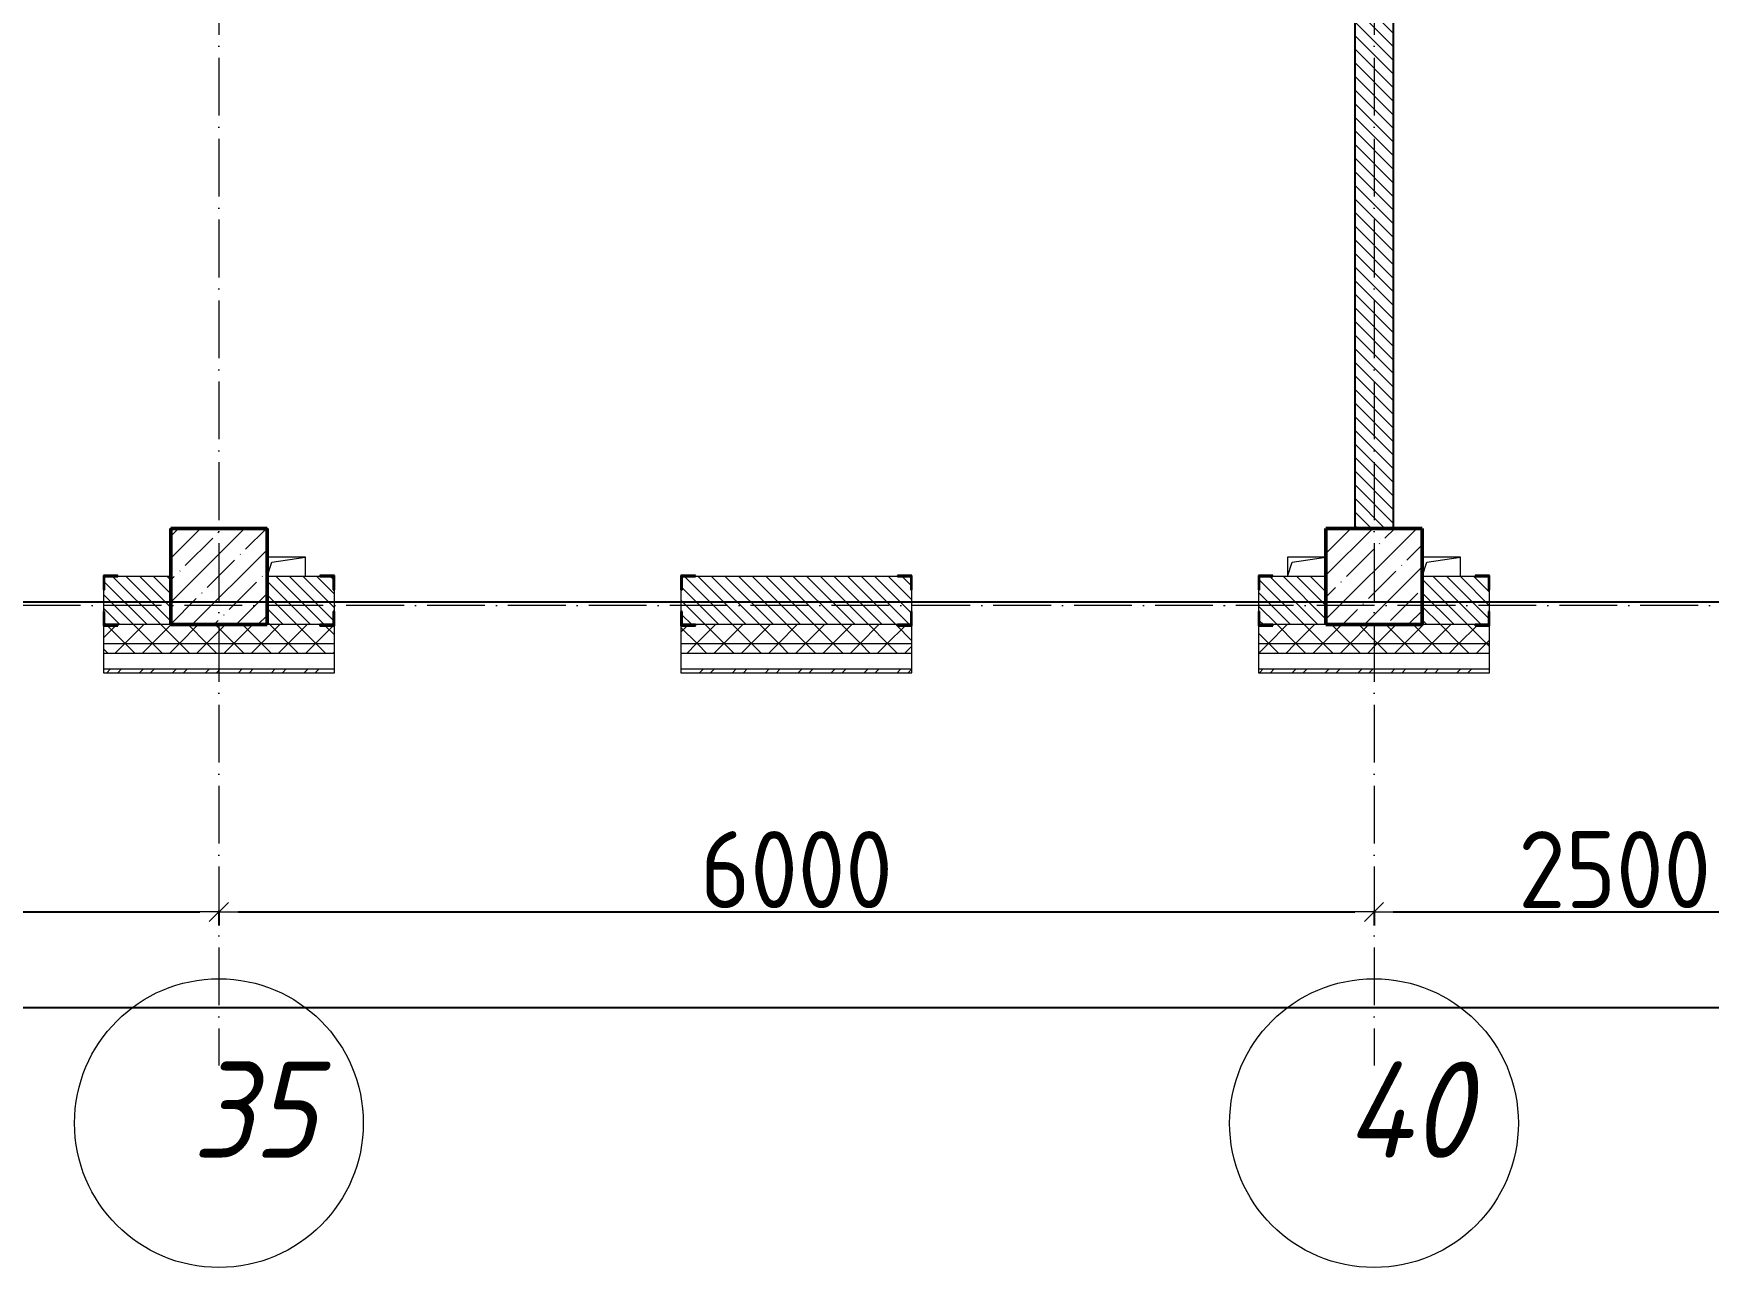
# Model space of a CAD drawing. Header units: millimetres. Extents: x -356862 to 418287, y 0 to 839748.
# Drawn here: x 31945 to 40646, y 510858 to 517268 of the extents above; entities that cross this region are included whole.
import ezdxf

# ---------------------------------------------------------------- set-up
doc = ezdxf.new("R2010")
doc.units = ezdxf.units.MM
doc.linetypes.add('50_200_ШТРИХ_1Т_ш5_п1_п1_', pattern=[700, 500, -100, 0, -100])
for name, color, linetype, lineweight in [('A-____-____-DIMS', 7, 'Continuous', 9), ('A-GENM-____-MCUT', 7, 'Continuous', 25), ('A-GENM-____-OTLN', 7, 'Continuous', 9), ('A-GENM-____-OTLN-1', 7, 'Continuous', 25), ('A-WALL-____-MCUT', 7, 'Continuous', 13), ('A-WALL-____-MCUT-1', 7, 'Continuous', 9), ('A-WALL-____-PATT-1', 7, 'Continuous', 9), ('A-WALL-FNSH-MCUT-1', 7, 'Continuous', 9), ('S-COLS-____-MCUT', 7, 'Continuous', 50), ('S-COLS-____-OTLN', 7, 'Continuous', 9), ('S-GRID-____-IDEN', 7, 'Continuous', 9), ('S-GRID-____-OTLN-1', 7, '50_200_ШТРИХ_1Т_ш5_п1_п1_', 9)]:
    doc.layers.add(name, color=color, linetype=linetype, lineweight=lineweight)
doc.styles.add('ISOCPEUR_I_9', font='isocpeui.ttf', dxfattribs={"width": 0.9, "height": 250})
doc.styles.add('СПДС', font='isocpeur.ttf', dxfattribs={"width": 0.9})
doc.dimstyles.new('Размера А3', dxfattribs={"dimtxt": 200, "dimasz": 100, "dimexe": 70, "dimexo": 100, "dimgap": 20, "dimtad": 1, "dimdec": 0, "dimrnd": 10, "dimzin": 0, "dimdsep": 46, "dimtxsty": 'СПДС', "dimblk": 'ARROWHEAD_6', "dimcen": 1, "dimclrd": 256, "dimclre": 256, "dimclrt": 256, "dimazin": 0, "dimtfac": 1, "dimtdec": 0, "dimtmove": 2, "dimatfit": 3, "dimfxl": 1, "dimtolj": 1, "dimtzin": 0, "dimarcsym": 0})
pattern_1 = [(45, (-15591.66, 459015.94), (-70.71068, 70.71068), []), (135, (-15591.66, 459015.94), (-70.71068, -70.71068), [])]
pattern_2 = [(135, (-15591.663, 459015.94), (-35.35534, -35.35534), [])]

# ---------------------------------------------------------------- blocks, each defined once
blk = doc.blocks.new('BSC_Колонна _Прямоугольная - 500х500-V17-АР1_План отверстий 2 этажа в осях 1-64_Ю-ЯЯ')
at = {"layer": 'S-COLS-____-OTLN'}
h = blk.add_hatch(dxfattribs=at)
h.set_pattern_fill('FP_26', color=256, style=0, pattern_type=2)
h.set_pattern_definition([(45, (-54500, -55431.04), (-114.04925, 114.04925), []), (45, (-54385.95, -55431.04), (-114.04925, 114.04925), [201.613, -40.323, 3.353, -36.97])])
h.paths.add_polyline_path([(-250, -250), (250, -250), (250, 250), (-250, 250), (-250, 179.1)], flags=0)
at = {"layer": 'S-COLS-____-MCUT'}
for p, q in [((250, 250), (-250, 250)), ((-250, 250), (-250, -250)), ((250, -250), (250, 250)), ((-250, -250), (250, -250))]:
    blk.add_line(p, q, dxfattribs=at)
blk = doc.blocks.new('BSC_Колонна _Прямоугольная - 500х500-V45-АР1_План отверстий 2 этажа в осях 1-64_Ю-ЯЯ')
at = {"layer": 'S-COLS-____-OTLN'}
h = blk.add_hatch(dxfattribs=at)
h.set_pattern_fill('FP_55', color=256, style=0, pattern_type=2)
h.set_pattern_definition([(45, (-48500, -55431.04), (-114.04925, 114.04925), []), (45, (-48385.95, -55431.04), (-114.04925, 114.04925), [201.613, -40.323, 3.353, -36.97])])
h.paths.add_polyline_path([(-250, -250), (250, -250), (250, 250), (-250, 250), (-250, 179.1)], flags=0)
at = {"layer": 'S-COLS-____-MCUT'}
for p, q in [((250, 250), (-250, 250)), ((-250, 250), (-250, -250)), ((250, -250), (250, 250)), ((-250, -250), (250, -250))]:
    blk.add_line(p, q, dxfattribs=at)
blk = doc.blocks.new('Фахверк_СКБ_Уголок - 250_2700-27497298-АР1_План отверстий 2 этажа в осях 1-64_Ю-ЯЯ')
at = {"layer": 'A-GENM-____-MCUT'}
for p, q in [((200, 181), (125, 181)), ((125, 181), (125, 106)), ((131, 106), (131, 175)), ((131, 175), (200, 175)), ((200, 175), (200, 181)), ((125, 106), (131, 106)), ((131, -6), (125, -6)), ((125, -6), (125, -81)), ((125, -81), (200, -81)), ((131, -75), (131, -6)), ((200, -75), (131, -75)), ((200, -81), (200, -75))]:
    blk.add_line(p, q, dxfattribs=at)
blk = doc.blocks.new('AR_Отверстие прямоугольное _в плите_ - AR_Отверстие прямоугольное _в плите_-V167-АР1_План отверстий 2 этажа в осях 1-64_Ю-ЯЯ')
at = {"layer": 'A-GENM-____-OTLN'}
for p, q in [((100, 50), (-100, 50)), ((-100, -50), (-75, 25)), ((-75, 25), (100, 50)), ((100, -50), (100, 50))]:
    blk.add_line(p, q, dxfattribs=at)
blk = doc.blocks.new('AR_Отверстие прямоугольное _в плите_ - AR_Отверстие прямоугольное _в плите_-V175-АР1_План отверстий 2 этажа в осях 1-64_Ю-ЯЯ')
at = {"layer": 'A-GENM-____-OTLN'}
for p, q in [((100, 50), (-100, 50)), ((-100, 50), (-100, -50)), ((-100, -50), (-75, 25)), ((-75, 25), (100, 50))]:
    blk.add_line(p, q, dxfattribs=at)
blk = doc.blocks.new('Ось сетки - Круг_Ø6_00__ISO-2_5_0_9K_-25732049-АР1_План отверстий 2 этажа в осях 1-64_Ю-ЯЯ')
at = {"layer": 'S-GRID-____-IDEN'}
blk.add_circle((0, 0), 3, dxfattribs=at)
blk = doc.blocks.new('ARROWHEAD_6')
at = {"color": 0, "linetype": 'Continuous'}
for p, q in [((0, 0), (-1, 0)), ((-0.5, -0.5), (0.5, 0.5))]:
    blk.add_line(p, q, dxfattribs=at)
blk = doc.blocks.new('*D4603')
at = {"layer": 'A-____-____-DIMS', "lineweight": -2, "transparency": 16777216}
for p, q in [((29908.3, 512710.5), (29908.3, 512634.4)), ((30008.3, 512704.4), (32808.3, 512704.4)), ((32908.3, 512710.5), (32908.3, 512634.4))]:
    blk.add_line(p, q, dxfattribs=at)
at = {"layer": 'Defpoints', "color": 0, "lineweight": 30, "transparency": 16777216}
for p in [(29908.3, 512810.5), (32908.3, 512810.5), (32908.3, 512704.4)]:
    blk.add_point(p, dxfattribs=at)
at = {"layer": 'A-____-____-DIMS', "lineweight": -2, "transparency": 16777216, "xscale": 100, "yscale": 100, "zscale": 100, "rotation": 180}
blk.add_blockref('ARROWHEAD_6', (29908.3, 512704.4), dxfattribs=at)
at = {"layer": 'A-____-____-DIMS', "lineweight": -2, "transparency": 16777216, "xscale": 100, "yscale": 100, "zscale": 100}
blk.add_blockref('ARROWHEAD_6', (32908.3, 512704.4), dxfattribs=at)
at = {"layer": 'A-____-____-DIMS', "transparency": 16777216, "insert": (31408.3, 512924.4), "char_height": 400, "width": 2.488, "attachment_point": 5, "style": 'СПДС'}
blk.add_mtext('\\A1;3000', dxfattribs=at)
blk = doc.blocks.new('*D4604')
at = {"layer": 'A-____-____-DIMS', "lineweight": -2, "transparency": 16777216}
for p, q in [((32908.3, 512710.5), (32908.3, 512634.4)), ((33008.3, 512704.4), (38808.3, 512704.4)), ((38908.3, 512710.5), (38908.3, 512634.4))]:
    blk.add_line(p, q, dxfattribs=at)
at = {"layer": 'Defpoints', "color": 0, "lineweight": 30, "transparency": 16777216}
for p in [(32908.3, 512810.5), (38908.3, 512810.5), (38908.3, 512704.4)]:
    blk.add_point(p, dxfattribs=at)
at = {"layer": 'A-____-____-DIMS', "lineweight": -2, "transparency": 16777216, "xscale": 100, "yscale": 100, "zscale": 100, "rotation": 180}
blk.add_blockref('ARROWHEAD_6', (32908.3, 512704.4), dxfattribs=at)
at = {"layer": 'A-____-____-DIMS', "lineweight": -2, "transparency": 16777216, "xscale": 100, "yscale": 100, "zscale": 100}
blk.add_blockref('ARROWHEAD_6', (38908.3, 512704.4), dxfattribs=at)
at = {"layer": 'A-____-____-DIMS', "transparency": 16777216, "insert": (35908.3, 512924.4), "char_height": 400, "width": 2.488, "attachment_point": 5, "style": 'СПДС'}
blk.add_mtext('\\A1;6000', dxfattribs=at)
blk = doc.blocks.new('*D4605')
at = {"layer": 'A-____-____-DIMS', "lineweight": -2, "transparency": 16777216}
for p, q in [((38908.3, 512710.5), (38908.3, 512634.4)), ((39008.3, 512704.4), (41308.3, 512704.4)), ((41408.3, 512710.5), (41408.3, 512634.4))]:
    blk.add_line(p, q, dxfattribs=at)
at = {"layer": 'Defpoints', "color": 0, "lineweight": 30, "transparency": 16777216}
for p in [(38908.3, 512810.5), (41408.3, 512810.5), (41408.3, 512704.4)]:
    blk.add_point(p, dxfattribs=at)
at = {"layer": 'A-____-____-DIMS', "lineweight": -2, "transparency": 16777216, "xscale": 100, "yscale": 100, "zscale": 100, "rotation": 180}
blk.add_blockref('ARROWHEAD_6', (38908.3, 512704.4), dxfattribs=at)
at = {"layer": 'A-____-____-DIMS', "lineweight": -2, "transparency": 16777216, "xscale": 100, "yscale": 100, "zscale": 100}
blk.add_blockref('ARROWHEAD_6', (41408.3, 512704.4), dxfattribs=at)
at = {"layer": 'A-____-____-DIMS', "transparency": 16777216, "insert": (40158.3, 512924.4), "char_height": 400, "width": 2.488, "attachment_point": 5, "style": 'СПДС'}
blk.add_mtext('\\A1;2500', dxfattribs=at)
blk = doc.blocks.new('*D4588')
at = {"layer": 'A-____-____-DIMS', "lineweight": -2, "transparency": 16777216}
for p, q in [((-17941.7, 512213.7), (-17941.7, 512137.6)), ((-17841.7, 512207.6), (55358.3, 512207.6)), ((55458.3, 512213.7), (55458.3, 512137.6))]:
    blk.add_line(p, q, dxfattribs=at)
at = {"layer": 'Defpoints', "color": 0, "lineweight": 30, "transparency": 16777216}
for p in [(-17941.7, 512313.7), (55458.3, 512313.7), (55458.3, 512207.6)]:
    blk.add_point(p, dxfattribs=at)
at = {"layer": 'A-____-____-DIMS', "lineweight": -2, "transparency": 16777216, "xscale": 100, "yscale": 100, "zscale": 100, "rotation": 180}
blk.add_blockref('ARROWHEAD_6', (-17941.7, 512207.6), dxfattribs=at)
at = {"layer": 'A-____-____-DIMS', "lineweight": -2, "transparency": 16777216, "xscale": 100, "yscale": 100, "zscale": 100}
blk.add_blockref('ARROWHEAD_6', (55458.3, 512207.6), dxfattribs=at)
at = {"layer": 'A-____-____-DIMS', "transparency": 16777216, "insert": (18758.3, 512427.6), "char_height": 400, "width": 3.186, "attachment_point": 5, "style": 'СПДС'}
blk.add_mtext('\\A1;73400', dxfattribs=at)
blk = doc.blocks.new('*D13681')
at = {"layer": 'A-____-____-DIMS', "lineweight": -2, "transparency": 16777216}
for p, q in [((29908.3, 512710.5), (29908.3, 512634.4)), ((30008.3, 512704.4), (32808.3, 512704.4)), ((32908.3, 512710.5), (32908.3, 512634.4))]:
    blk.add_line(p, q, dxfattribs=at)
at = {"layer": 'Defpoints', "color": 0, "transparency": 16777216}
for p in [(29908.3, 512810.5), (32908.3, 512810.5), (32908.3, 512704.4)]:
    blk.add_point(p, dxfattribs=at)
at = {"layer": 'A-____-____-DIMS', "lineweight": -2, "transparency": 16777216, "xscale": 100, "yscale": 100, "zscale": 100, "rotation": 180}
blk.add_blockref('ARROWHEAD_6', (29908.3, 512704.4), dxfattribs=at)
at = {"layer": 'A-____-____-DIMS', "lineweight": -2, "transparency": 16777216, "xscale": 100, "yscale": 100, "zscale": 100}
blk.add_blockref('ARROWHEAD_6', (32908.3, 512704.4), dxfattribs=at)
at = {"layer": 'A-____-____-DIMS', "transparency": 16777216, "insert": (31408.3, 512924.4), "char_height": 400, "width": 2.488, "attachment_point": 5, "style": 'СПДС'}
blk.add_mtext('\\A1;3000', dxfattribs=at)
blk = doc.blocks.new('*D13682')
at = {"layer": 'A-____-____-DIMS', "lineweight": -2, "transparency": 16777216}
for p, q in [((32908.3, 512710.5), (32908.3, 512634.4)), ((33008.3, 512704.4), (38808.3, 512704.4)), ((38908.3, 512710.5), (38908.3, 512634.4))]:
    blk.add_line(p, q, dxfattribs=at)
at = {"layer": 'Defpoints', "color": 0, "transparency": 16777216}
for p in [(32908.3, 512810.5), (38908.3, 512810.5), (38908.3, 512704.4)]:
    blk.add_point(p, dxfattribs=at)
at = {"layer": 'A-____-____-DIMS', "lineweight": -2, "transparency": 16777216, "xscale": 100, "yscale": 100, "zscale": 100, "rotation": 180}
blk.add_blockref('ARROWHEAD_6', (32908.3, 512704.4), dxfattribs=at)
at = {"layer": 'A-____-____-DIMS', "lineweight": -2, "transparency": 16777216, "xscale": 100, "yscale": 100, "zscale": 100}
blk.add_blockref('ARROWHEAD_6', (38908.3, 512704.4), dxfattribs=at)
at = {"layer": 'A-____-____-DIMS', "transparency": 16777216, "insert": (35908.3, 512924.4), "char_height": 400, "width": 2.488, "attachment_point": 5, "style": 'СПДС'}
blk.add_mtext('\\A1;6000', dxfattribs=at)
blk = doc.blocks.new('*D13683')
at = {"layer": 'A-____-____-DIMS', "lineweight": -2, "transparency": 16777216}
for p, q in [((38908.3, 512710.5), (38908.3, 512634.4)), ((39008.3, 512704.4), (41308.3, 512704.4)), ((41408.3, 512710.5), (41408.3, 512634.4))]:
    blk.add_line(p, q, dxfattribs=at)
at = {"layer": 'Defpoints', "color": 0, "transparency": 16777216}
for p in [(38908.3, 512810.5), (41408.3, 512810.5), (41408.3, 512704.4)]:
    blk.add_point(p, dxfattribs=at)
at = {"layer": 'A-____-____-DIMS', "lineweight": -2, "transparency": 16777216, "xscale": 100, "yscale": 100, "zscale": 100, "rotation": 180}
blk.add_blockref('ARROWHEAD_6', (38908.3, 512704.4), dxfattribs=at)
at = {"layer": 'A-____-____-DIMS', "lineweight": -2, "transparency": 16777216, "xscale": 100, "yscale": 100, "zscale": 100}
blk.add_blockref('ARROWHEAD_6', (41408.3, 512704.4), dxfattribs=at)
at = {"layer": 'A-____-____-DIMS', "transparency": 16777216, "insert": (40158.3, 512924.4), "char_height": 400, "width": 2.488, "attachment_point": 5, "style": 'СПДС'}
blk.add_mtext('\\A1;2500', dxfattribs=at)
blk = doc.blocks.new('*D13755')
at = {"layer": 'A-____-____-DIMS', "lineweight": -2, "transparency": 16777216}
for p, q in [((-17941.7, 512213.7), (-17941.7, 512137.6)), ((-17841.7, 512207.6), (55358.3, 512207.6)), ((55458.3, 512213.7), (55458.3, 512137.6))]:
    blk.add_line(p, q, dxfattribs=at)
at = {"layer": 'Defpoints', "color": 0, "transparency": 16777216}
for p in [(-17941.7, 512313.7), (55458.3, 512313.7), (55458.3, 512207.6)]:
    blk.add_point(p, dxfattribs=at)
at = {"layer": 'A-____-____-DIMS', "lineweight": -2, "transparency": 16777216, "xscale": 100, "yscale": 100, "zscale": 100, "rotation": 180}
blk.add_blockref('ARROWHEAD_6', (-17941.7, 512207.6), dxfattribs=at)
at = {"layer": 'A-____-____-DIMS', "lineweight": -2, "transparency": 16777216, "xscale": 100, "yscale": 100, "zscale": 100}
blk.add_blockref('ARROWHEAD_6', (55458.3, 512207.6), dxfattribs=at)
at = {"layer": 'A-____-____-DIMS', "transparency": 16777216, "insert": (18758.3, 512427.6), "char_height": 400, "width": 3.186, "attachment_point": 5, "style": 'СПДС'}
blk.add_mtext('\\A1;73400', dxfattribs=at)
blk = doc.blocks.new('*D13851')
at = {"layer": 'A-____-____-DIMS', "lineweight": -2, "transparency": 16777216}
for p, q in [((29908.3, 512710.5), (29908.3, 512634.4)), ((30008.3, 512704.4), (32808.3, 512704.4)), ((32908.3, 512710.5), (32908.3, 512634.4))]:
    blk.add_line(p, q, dxfattribs=at)
at = {"layer": 'Defpoints', "color": 0, "transparency": 16777216}
for p in [(29908.3, 512810.5), (32908.3, 512810.5), (32908.3, 512704.4)]:
    blk.add_point(p, dxfattribs=at)
at = {"layer": 'A-____-____-DIMS', "lineweight": -2, "transparency": 16777216, "xscale": 100, "yscale": 100, "zscale": 100, "rotation": 180}
blk.add_blockref('ARROWHEAD_6', (29908.3, 512704.4), dxfattribs=at)
at = {"layer": 'A-____-____-DIMS', "lineweight": -2, "transparency": 16777216, "xscale": 100, "yscale": 100, "zscale": 100}
blk.add_blockref('ARROWHEAD_6', (32908.3, 512704.4), dxfattribs=at)
at = {"layer": 'A-____-____-DIMS', "transparency": 16777216, "insert": (31408.3, 512924.4), "char_height": 400, "width": 2.488, "attachment_point": 5, "style": 'СПДС'}
blk.add_mtext('\\A1;3000', dxfattribs=at)
blk = doc.blocks.new('*D13852')
at = {"layer": 'A-____-____-DIMS', "lineweight": -2, "transparency": 16777216}
for p, q in [((32908.3, 512710.5), (32908.3, 512634.4)), ((33008.3, 512704.4), (38808.3, 512704.4)), ((38908.3, 512710.5), (38908.3, 512634.4))]:
    blk.add_line(p, q, dxfattribs=at)
at = {"layer": 'Defpoints', "color": 0, "transparency": 16777216}
for p in [(32908.3, 512810.5), (38908.3, 512810.5), (38908.3, 512704.4)]:
    blk.add_point(p, dxfattribs=at)
at = {"layer": 'A-____-____-DIMS', "lineweight": -2, "transparency": 16777216, "xscale": 100, "yscale": 100, "zscale": 100, "rotation": 180}
blk.add_blockref('ARROWHEAD_6', (32908.3, 512704.4), dxfattribs=at)
at = {"layer": 'A-____-____-DIMS', "lineweight": -2, "transparency": 16777216, "xscale": 100, "yscale": 100, "zscale": 100}
blk.add_blockref('ARROWHEAD_6', (38908.3, 512704.4), dxfattribs=at)
at = {"layer": 'A-____-____-DIMS', "transparency": 16777216, "insert": (35908.3, 512924.4), "char_height": 400, "width": 2.488, "attachment_point": 5, "style": 'СПДС'}
blk.add_mtext('\\A1;6000', dxfattribs=at)
blk = doc.blocks.new('*D13853')
at = {"layer": 'A-____-____-DIMS', "lineweight": -2, "transparency": 16777216}
for p, q in [((38908.3, 512710.5), (38908.3, 512634.4)), ((39008.3, 512704.4), (41308.3, 512704.4)), ((41408.3, 512710.5), (41408.3, 512634.4))]:
    blk.add_line(p, q, dxfattribs=at)
at = {"layer": 'Defpoints', "color": 0, "transparency": 16777216}
for p in [(38908.3, 512810.5), (41408.3, 512810.5), (41408.3, 512704.4)]:
    blk.add_point(p, dxfattribs=at)
at = {"layer": 'A-____-____-DIMS', "lineweight": -2, "transparency": 16777216, "xscale": 100, "yscale": 100, "zscale": 100, "rotation": 180}
blk.add_blockref('ARROWHEAD_6', (38908.3, 512704.4), dxfattribs=at)
at = {"layer": 'A-____-____-DIMS', "lineweight": -2, "transparency": 16777216, "xscale": 100, "yscale": 100, "zscale": 100}
blk.add_blockref('ARROWHEAD_6', (41408.3, 512704.4), dxfattribs=at)
at = {"layer": 'A-____-____-DIMS', "transparency": 16777216, "insert": (40158.3, 512924.4), "char_height": 400, "width": 2.488, "attachment_point": 5, "style": 'СПДС'}
blk.add_mtext('\\A1;2500', dxfattribs=at)
blk = doc.blocks.new('*D13925')
at = {"layer": 'A-____-____-DIMS', "lineweight": -2, "transparency": 16777216}
for p, q in [((-17941.7, 512213.7), (-17941.7, 512137.6)), ((-17841.7, 512207.6), (55358.3, 512207.6)), ((55458.3, 512213.7), (55458.3, 512137.6))]:
    blk.add_line(p, q, dxfattribs=at)
at = {"layer": 'Defpoints', "color": 0, "transparency": 16777216}
for p in [(-17941.7, 512313.7), (55458.3, 512313.7), (55458.3, 512207.6)]:
    blk.add_point(p, dxfattribs=at)
at = {"layer": 'A-____-____-DIMS', "lineweight": -2, "transparency": 16777216, "xscale": 100, "yscale": 100, "zscale": 100, "rotation": 180}
blk.add_blockref('ARROWHEAD_6', (-17941.7, 512207.6), dxfattribs=at)
at = {"layer": 'A-____-____-DIMS', "lineweight": -2, "transparency": 16777216, "xscale": 100, "yscale": 100, "zscale": 100}
blk.add_blockref('ARROWHEAD_6', (55458.3, 512207.6), dxfattribs=at)
at = {"layer": 'A-____-____-DIMS', "transparency": 16777216, "insert": (18758.3, 512427.6), "char_height": 400, "width": 3.186, "attachment_point": 5, "style": 'СПДС'}
blk.add_mtext('\\A1;73400', dxfattribs=at)
blk = doc.blocks.new('2этаж')
at = {"layer": 'S-GRID-____-OTLN-1', "color": 251, "ltscale": 0.6, "true_color": 0x636466}
for p, q in [((32908.3, 549908.8), (32908.3, 511907.5)), ((38908.3, 549908.8), (38908.3, 511907.5)), ((88482.7, 514297), (-20260.4, 514297))]:
    blk.add_line(p, q, dxfattribs=at)
at = {"layer": 'S-GRID-____-IDEN', "xscale": 250, "yscale": 250, "zscale": 99.99999999999993, "rotation": 180}
for p in [(32908.3, 511607.5), (38908.3, 511607.5)]:
    blk.add_blockref('Ось сетки - Круг_Ø6_00__ISO-2_5_0_9K_-25732049-АР1_План отверстий 2 этажа в осях 1-64_Ю-ЯЯ', p, dxfattribs=at)
at = {"layer": 'S-GRID-____-IDEN', "char_height": 500, "attachment_point": 1, "style": 'ISOCPEUR_I_9'}
for s, insert, width in [('35', (32769.4, 511927.3), 404.05), ('40', (38760.4, 511927.3), 425.696)]:
    blk.add_mtext(s, dxfattribs=dict(at, insert=insert, width=width))
at = {"layer": 'A-____-____-DIMS'}
for base, p1, p2, picture, middle in [((32908.3, 512704.4), (29908.3, 512810.5), (32908.3, 512810.5), '*D4603', (31408.3, 512924.4)), ((38908.3, 512704.4), (32908.3, 512810.5), (38908.3, 512810.5), '*D4604', (35908.3, 512924.4)), ((41408.3, 512704.4), (38908.3, 512810.5), (41408.3, 512810.5), '*D4605', (40158.3, 512924.4)), ((55458.3, 512207.6), (-17941.7, 512313.7), (55458.3, 512313.7), '*D4588', (18758.3, 512427.6))]:
    dim = blk.add_linear_dim(base=base, p1=p1, p2=p2, dimstyle='Размера А3', override={"dimtxt": 400}, dxfattribs=at)
    dim.commit()
    dim.dimension.update_dxf_attribs({"geometry": picture, "text_midpoint": middle})

msp = doc.modelspace()

# ---------------------------------------------------------------- hatches: boundary and pattern name
at = {"layer": 'A-WALL-____-PATT-1'}
h = msp.add_hatch(dxfattribs=at)
h.set_pattern_fill('FP_6', color=256, style=0, pattern_type=2)
h.set_pattern_definition(pattern_2)
h.paths.add_polyline_path([(39008.3366, 514696.983), (39008.3366, 518190.983), (38939.3366, 518190.983), (38939.3366, 518196.983), (39008.3366, 518196.983), (39008.3366, 521696.983), (38808.3366, 521696.983), (38808.3366, 518196.983), (38877.3366, 518196.983), (38877.3366, 518190.983), (38808.3366, 518190.983), (38808.3366, 514696.983)], flags=0)
h = msp.add_hatch(dxfattribs=at)
h.set_pattern_fill('FP_6', color=256, style=0, pattern_type=2)
h.set_pattern_definition(pattern_2)
h.paths.add_polyline_path([(32314.3366, 514196.983), (32658.3366, 514196.983), (32658.3366, 514446.983), (32314.3366, 514446.983), (32314.3366, 514377.983), (32308.3366, 514377.983), (32308.3366, 514265.983), (32314.3366, 514265.983)], flags=0)
h.paths.add_polyline_path([(30502.3366, 514196.983), (30502.3366, 514265.983), (30508.3366, 514265.983), (30508.3366, 514377.983), (30502.3366, 514377.983), (30502.3366, 514446.983), (30158.3366, 514446.983), (30158.3366, 514196.983), (30433.3366, 514196.983)], flags=0)
h = msp.add_hatch(dxfattribs=at)
h.set_pattern_fill('FP_6', color=256, style=0, pattern_type=2)
h.set_pattern_definition(pattern_2)
h.paths.add_polyline_path([(38314.3366, 514196.983), (38658.3366, 514196.983), (38658.3366, 514446.983), (38314.3366, 514446.983), (38314.3366, 514377.983), (38308.3366, 514377.983), (38308.3366, 514265.983), (38314.3366, 514265.983)], flags=0)
h.paths.add_polyline_path([(36502.3366, 514196.983), (36502.3366, 514265.983), (36508.3366, 514265.983), (36508.3366, 514377.983), (36502.3366, 514377.983), (36502.3366, 514446.983), (35314.3366, 514446.983), (35314.3366, 514377.983), (35308.3366, 514377.983), (35308.3366, 514265.983), (35314.3366, 514265.983), (35314.3366, 514196.983), (36433.3366, 514196.983)], flags=0)
h.paths.add_polyline_path([(33252.3366, 514196.983), (33502.3366, 514196.983), (33502.3366, 514265.983), (33508.3366, 514265.983), (33508.3366, 514377.983), (33502.3366, 514377.983), (33502.3366, 514446.983), (33158.3366, 514446.983), (33158.3366, 514196.983)], flags=0)
h = msp.add_hatch(dxfattribs=at)
h.set_pattern_fill('FP_6', color=256, style=0, pattern_type=2)
h.set_pattern_definition(pattern_2)
h.paths.add_polyline_path([(41383.3366, 514196.983), (41658.3366, 514196.983), (41658.3366, 514446.983), (41314.3366, 514446.983), (41314.3366, 514377.983), (41308.3366, 514377.983), (41308.3366, 514265.983), (41314.3366, 514265.983), (41314.3366, 514196.983)], flags=0)
h.paths.add_polyline_path([(39185.6762, 514196.983), (39502.3366, 514196.983), (39502.3366, 514265.983), (39508.3366, 514265.983), (39508.3366, 514377.983), (39502.3366, 514377.983), (39502.3366, 514446.983), (39158.3366, 514446.983), (39158.3366, 514196.983)], flags=0)
h = msp.add_hatch(dxfattribs=at)
h.set_pattern_fill('FP_1', color=256, style=0, pattern_type=2)
h.set_pattern_definition(pattern_1)
h.paths.add_polyline_path([(58628.1836, 514096.983), (58708.3366, 514096.983), (58708.3366, 514196.983), (52358.3366, 514196.983), (52358.3366, 514096.983), (55093.1822, 514096.983)], flags=0)
h.paths.add_polyline_path([(49408.3366, 514096.983), (51358.3366, 514096.983), (51358.3366, 514196.983), (49483.3366, 514196.983), (49483.3366, 514190.983), (49408.3366, 514190.983)], flags=0)
h.paths.add_polyline_path([(48408.3366, 514096.983), (48408.3366, 514190.983), (48333.3366, 514190.983), (48333.3366, 514196.983), (47383.3366, 514196.983), (47383.3366, 514190.983), (47308.3366, 514190.983), (47308.3366, 514096.983), (48023.1796, 514096.983)], flags=0)
h.paths.add_polyline_path([(44488.1782, 514096.983), (45508.3366, 514096.983), (45508.3366, 514190.983), (45433.3366, 514190.983), (45433.3366, 514196.983), (44383.3366, 514196.983), (44383.3366, 514190.983), (44308.3366, 514190.983), (44308.3366, 514096.983), (44383.3366, 514096.983)], flags=0)
h.paths.add_polyline_path([(42508.3366, 514096.983), (42508.3366, 514190.983), (42433.3366, 514190.983), (42433.3366, 514196.983), (41383.3366, 514196.983), (41383.3366, 514190.983), (41308.3366, 514190.983), (41308.3366, 514096.983), (41836.9272, 514096.983)], flags=0)
h.paths.add_polyline_path([(38743.8011, 514096.983), (39508.3366, 514096.983), (39508.3366, 514190.983), (39433.3366, 514190.983), (39433.3366, 514196.983), (38383.3366, 514196.983), (38383.3366, 514190.983), (38308.3366, 514190.983), (38308.3366, 514096.983), (38658.3366, 514096.983)], flags=0)
h.paths.add_polyline_path([(36433.3366, 514096.983), (36508.3366, 514096.983), (36508.3366, 514190.983), (36433.3366, 514190.983), (36433.3366, 514196.983), (35383.3366, 514196.983), (35383.3366, 514190.983), (35308.3366, 514190.983), (35308.3366, 514096.983), (35650.6749, 514096.983)], flags=0)
h.paths.add_polyline_path([(32308.3366, 514096.983), (33508.3366, 514096.983), (33508.3366, 514190.983), (33433.3366, 514190.983), (33433.3366, 514196.983), (32383.3366, 514196.983), (32383.3366, 514190.983), (32308.3366, 514190.983)], flags=0)
h.paths.add_polyline_path([(26883.3366, 514096.983), (26958.3366, 514096.983), (26958.3366, 514190.983), (26883.3366, 514190.983), (26883.3366, 514196.983), (25833.3366, 514196.983), (25833.3366, 514190.983), (25758.3366, 514190.983), (25758.3366, 514096.983), (26813.1715, 514096.983)], flags=0)
h.paths.add_polyline_path([(28833.3366, 514096.983), (30508.3366, 514096.983), (30508.3366, 514190.983), (30433.3366, 514190.983), (30433.3366, 514196.983), (28833.3366, 514196.983), (28833.3366, 514190.983), (28758.3366, 514190.983), (28758.3366, 514096.983)], flags=0)
h.paths.add_polyline_path([(23883.3366, 514096.983), (23958.3366, 514096.983), (23958.3366, 514190.983), (23883.3366, 514190.983), (23883.3366, 514196.983), (22833.3366, 514196.983), (22833.3366, 514190.983), (22758.3366, 514190.983), (22758.3366, 514096.983), (23608.3366, 514096.983)], flags=0)
h.paths.add_polyline_path([(20958.3366, 514096.983), (20958.3366, 514190.983), (20883.3366, 514190.983), (20883.3366, 514196.983), (19833.3366, 514196.983), (19833.3366, 514190.983), (19758.3366, 514190.983), (19758.3366, 514096.983), (20626.9192, 514096.983)], flags=0)
h.paths.add_polyline_path([(16758.3366, 514096.983), (17958.3366, 514096.983), (17958.3366, 514190.983), (17883.3366, 514190.983), (17883.3366, 514196.983), (16833.3366, 514196.983), (16833.3366, 514190.983), (16758.3366, 514190.983)], flags=0)
h.paths.add_polyline_path([(14958.3366, 514096.983), (14958.3366, 514190.983), (14883.3366, 514190.983), (14883.3366, 514196.983), (13833.3366, 514196.983), (13833.3366, 514190.983), (13758.3366, 514190.983), (13758.3366, 514096.983), (14883.3366, 514096.983)], flags=0)
h.paths.add_polyline_path([(11108.3366, 514096.983), (11958.3366, 514096.983), (11958.3366, 514190.983), (11883.3366, 514190.983), (11883.3366, 514196.983), (10833.3366, 514196.983), (10833.3366, 514190.983), (10758.3366, 514190.983), (10758.3366, 514096.983), (10905.6655, 514096.983)], flags=0)
h.paths.add_polyline_path([(8958.3366, 514096.983), (8958.3366, 514190.983), (8883.3366, 514190.983), (8883.3366, 514196.983), (7833.3366, 514196.983), (7833.3366, 514190.983), (7758.3366, 514190.983), (7758.3366, 514096.983), (8254.4145, 514096.983)], flags=0)
h.paths.add_polyline_path([(5958.3366, 514096.983), (5958.3366, 514190.983), (5883.3366, 514190.983), (5883.3366, 514196.983), (4833.3366, 514196.983), (4833.3366, 514190.983), (4758.3366, 514190.983), (4758.3366, 514096.983), (5883.3366, 514096.983)], flags=0)
h.paths.add_polyline_path([(2958.3366, 514096.983), (2958.3366, 514190.983), (2883.3366, 514190.983), (2883.3366, 514196.983), (1833.3366, 514196.983), (1833.3366, 514190.983), (1758.3366, 514190.983), (1758.3366, 514096.983), (2951.9125, 514096.983)], flags=0)
h.paths.add_polyline_path([(758.3366, 514096.983), (758.3366, 514190.983), (683.3366, 514190.983), (683.3366, 514196.983), (-9041.6634, 514196.983), (-9041.6634, 514096.983), (300.6615, 514096.983)], flags=0)
h.paths.add_polyline_path([(-10041.6634, 514096.983), (-10041.6634, 514196.983), (-18041.6634, 514196.983), (-18041.6634, 514096.983), (-12071.8431, 514096.983)], flags=0)
h = msp.add_hatch(dxfattribs=at)
h.set_pattern_fill('FP_1', color=256, style=0, pattern_type=2)
h.set_pattern_definition(pattern_1)
h.paths.add_polyline_path([(58708.3366, 514046.983), (58708.3366, 514096.983), (52358.3366, 514096.983), (52358.3366, 514046.983), (58628.1836, 514046.983)], flags=0)
h.paths.add_polyline_path([(51358.3366, 514046.983), (51358.3366, 514096.983), (49408.3366, 514096.983), (49408.3366, 514046.983), (49790.6802, 514046.983)], flags=0)
h.paths.add_polyline_path([(48408.3366, 514046.983), (48408.3366, 514096.983), (47308.3366, 514096.983), (47308.3366, 514046.983), (48023.1796, 514046.983)], flags=0)
h.paths.add_polyline_path([(45508.3366, 514046.983), (45508.3366, 514096.983), (44308.3366, 514096.983), (44308.3366, 514046.983), (44488.1782, 514046.983)], flags=0)
h.paths.add_polyline_path([(42508.3366, 514046.983), (42508.3366, 514096.983), (41308.3366, 514096.983), (41308.3366, 514046.983), (41836.9272, 514046.983)], flags=0)
h.paths.add_polyline_path([(39508.3366, 514046.983), (39508.3366, 514096.983), (38308.3366, 514096.983), (38308.3366, 514046.983), (39185.6762, 514046.983)], flags=0)
h.paths.add_polyline_path([(35308.3366, 514046.983), (36508.3366, 514046.983), (36508.3366, 514096.983), (35308.3366, 514096.983)], flags=0)
h.paths.add_polyline_path([(32999.4239, 514046.983), (33508.3366, 514046.983), (33508.3366, 514096.983), (32308.3366, 514096.983), (32308.3366, 514046.983)], flags=0)
h.paths.add_polyline_path([(28758.3366, 514046.983), (30508.3366, 514046.983), (30508.3366, 514096.983), (28758.3366, 514096.983)], flags=0)
h.paths.add_polyline_path([(25758.3366, 514046.983), (26958.3366, 514046.983), (26958.3366, 514096.983), (25758.3366, 514096.983)], flags=0)
h.paths.add_polyline_path([(23958.3366, 514046.983), (23958.3366, 514096.983), (22758.3366, 514096.983), (22758.3366, 514046.983), (23278.1702, 514046.983)], flags=0)
h.paths.add_polyline_path([(17958.3366, 514046.983), (17958.3366, 514096.983), (16758.3366, 514096.983), (16758.3366, 514046.983)], flags=0)
h.paths.add_polyline_path([(19758.3366, 514046.983), (20958.3366, 514046.983), (20958.3366, 514096.983), (19758.3366, 514096.983)], flags=0)
h.paths.add_polyline_path([(14958.3366, 514046.983), (14958.3366, 514096.983), (13758.3366, 514096.983), (13758.3366, 514046.983), (14440.6669, 514046.983)], flags=0)
h.paths.add_polyline_path([(11958.3366, 514046.983), (11958.3366, 514096.983), (10758.3366, 514096.983), (10758.3366, 514046.983), (11789.4159, 514046.983)], flags=0)
h.paths.add_polyline_path([(7758.3366, 514046.983), (8958.3366, 514046.983), (8958.3366, 514096.983), (7758.3366, 514096.983)], flags=0)
h.paths.add_polyline_path([(5958.3366, 514046.983), (5958.3366, 514096.983), (4758.3366, 514096.983), (4758.3366, 514046.983), (5603.1635, 514046.983)], flags=0)
h.paths.add_polyline_path([(2951.9125, 514046.983), (2958.3366, 514046.983), (2958.3366, 514096.983), (1758.3366, 514096.983), (1758.3366, 514046.983), (2068.1622, 514046.983)], flags=0)
h.paths.add_polyline_path([(758.3366, 514046.983), (758.3366, 514096.983), (-9041.6634, 514096.983), (-9041.6634, 514046.983), (300.6615, 514046.983)], flags=0)
h.paths.add_polyline_path([(-10041.6634, 514046.983), (-10041.6634, 514096.983), (-18141.6634, 514096.983), (-18141.6634, 514046.983), (-12071.8431, 514046.983)], flags=0)
h = msp.add_hatch(dxfattribs=at)
h.set_pattern_fill('FP_3', color=256, style=0, pattern_type=2)
h.set_pattern_definition([(45, (-15591.66, 459015.94), (-85.53659, 85.53659), []), (45, (-15534.64, 459015.94), (-85.53659, 85.53659), [])])
h.paths.add_polyline_path([(44928.3366, 513946.983), (44928.3366, 513966.983), (44308.3366, 513966.983), (44308.3366, 513946.983), (44488.1782, 513946.983)], flags=0)
h.paths.add_polyline_path([(41836.9272, 513946.983), (42508.3366, 513946.983), (42508.3366, 513966.983), (41308.3366, 513966.983), (41308.3366, 513946.983)], flags=0)
h.paths.add_polyline_path([(39508.3366, 513946.983), (39508.3366, 513966.983), (38308.3366, 513966.983), (38308.3366, 513946.983), (39185.6762, 513946.983)], flags=0)
h.paths.add_polyline_path([(36508.3366, 513946.983), (36508.3366, 513966.983), (35308.3366, 513966.983), (35308.3366, 513946.983), (35650.6749, 513946.983)], flags=0)
h.paths.add_polyline_path([(32999.4239, 513946.983), (33508.3366, 513946.983), (33508.3366, 513966.983), (32308.3366, 513966.983), (32308.3366, 513946.983)], flags=0)
h.paths.add_polyline_path([(30508.3366, 513946.983), (30508.3366, 513966.983), (29643.3366, 513966.983), (29643.3366, 513946.983), (30348.1729, 513946.983)], flags=0)

# ---------------------------------------------------------------- linework, layer by layer
msp.add_lwpolyline([(58491.7644, 514313.3729), (29908.3366, 514313.3729), (29908.3366, 549908.7924), (58491.7644, 549908.7924)], close=True)
for points in [[(39158.3366, 521996.983), (39158.3366, 521696.983), (39008.3366, 521696.983), (39008.3366, 514696.983), (39158.3366, 514696.983)], [(38808.3366, 520196.983), (38808.3366, 514696.983)], [(32658.3366, 514446.983), (32658.3366, 514696.983), (33158.3366, 514696.983), (33158.3366, 514446.983)]]:
    msp.add_lwpolyline(points)
at = {"layer": 'A-WALL-____-MCUT'}
for p, q in [((38808.3366, 518121.983), (38808.3366, 514696.983)), ((39008.3366, 514696.983), (39008.3366, 518121.983)), ((32658.3366, 514446.983), (32383.3366, 514446.983)), ((33433.3366, 514446.983), (33158.3366, 514446.983)), ((36433.3366, 514446.983), (35383.3366, 514446.983)), ((38658.3366, 514446.983), (38383.3366, 514446.983)), ((39433.3366, 514446.983), (39158.3366, 514446.983)), ((32308.3366, 514377.983), (32308.3366, 514265.983)), ((33508.3366, 514265.983), (33508.3366, 514377.983)), ((35308.3366, 514377.983), (35308.3366, 514265.983)), ((36508.3366, 514265.983), (36508.3366, 514377.983)), ((38308.3366, 514377.983), (38308.3366, 514265.983)), ((39508.3366, 514265.983), (39508.3366, 514377.983)), ((32308.3366, 514190.983), (32308.3366, 513966.983)), ((33508.3366, 513966.983), (33508.3366, 514190.983)), ((35308.3366, 514190.983), (35308.3366, 513966.983)), ((36508.3366, 513966.983), (36508.3366, 514190.983)), ((38308.3366, 514190.983), (38308.3366, 513966.983)), ((39508.3366, 513966.983), (39508.3366, 514190.983)), ((32308.3366, 513966.983), (33508.3366, 513966.983)), ((35308.3366, 513966.983), (36508.3366, 513966.983)), ((38308.3366, 513966.983), (39508.3366, 513966.983))]:
    msp.add_line(p, q, dxfattribs=at)
at = {"layer": 'A-WALL-____-MCUT-1'}
for p, q in [((32658.3366, 514196.983), (32383.3366, 514196.983)), ((33433.3366, 514196.983), (33158.3366, 514196.983)), ((36433.3366, 514196.983), (35383.3366, 514196.983)), ((38658.3366, 514196.983), (38383.3366, 514196.983)), ((39433.3366, 514196.983), (39158.3366, 514196.983)), ((33508.3366, 514096.983), (32308.3366, 514096.983)), ((33508.3366, 514046.983), (32308.3366, 514046.983)), ((36508.3366, 514096.983), (35308.3366, 514096.983)), ((36508.3366, 514046.983), (35308.3366, 514046.983)), ((39508.3366, 514096.983), (38308.3366, 514096.983)), ((39508.3366, 514046.983), (38308.3366, 514046.983))]:
    msp.add_line(p, q, dxfattribs=at)
at = {"layer": 'A-WALL-FNSH-MCUT-1'}
for p, q in [((32308.3366, 513966.983), (32308.3366, 513946.983)), ((33508.3366, 513946.983), (33508.3366, 513966.983)), ((35308.3366, 513966.983), (35308.3366, 513966.983)), ((35308.3366, 513966.983), (35308.3366, 513946.983)), ((36508.3366, 513946.983), (36508.3366, 513966.983)), ((38308.3366, 513966.983), (38308.3366, 513946.983)), ((39508.3366, 513946.983), (39508.3366, 513966.983)), ((32308.3366, 513946.983), (33508.3366, 513946.983)), ((35308.3366, 513946.983), (36508.3366, 513946.983)), ((38308.3366, 513946.983), (39508.3366, 513946.983))]:
    msp.add_line(p, q, dxfattribs=at)
at = {"layer": 'S-GRID-____-IDEN'}
for centre in [(32908.3366, 511607.5288), (32908.3366, 511607.5288), (38908.3366, 511607.5288), (38908.3366, 511607.5288)]:
    msp.add_ellipse(centre, major_axis=(-530.3301, 530.3301), ratio=1, start_param=0.7853981633974629, end_param=7.06858347057705, dxfattribs=at)
at = {"layer": 'S-GRID-____-OTLN-1', "color": 251, "ltscale": 0.6, "true_color": 0x636466}
for p, q in [((32908.3366, 549908.7924), (32908.3366, 511907.5288)), ((32908.3366, 549908.7924), (32908.3366, 511907.5288)), ((38908.3366, 549908.7924), (38908.3366, 511907.5288)), ((38908.3366, 549908.7924), (38908.3366, 511907.5288)), ((88482.7432, 514296.983), (-20260.4336, 514296.983)), ((88482.7432, 514296.983), (-20260.4336, 514296.983))]:
    msp.add_line(p, q, dxfattribs=at)

# ---------------------------------------------------------------- block references
at = {"color": 18, "true_color": 0x000000}
msp.add_blockref('2этаж', (0, 0), dxfattribs=at)
at = {"layer": 'A-GENM-____-OTLN'}
for name, p in [('AR_Отверстие прямоугольное _в плите_ - AR_Отверстие прямоугольное _в плите_-V167-АР1_План отверстий 2 этажа в осях 1-64_Ю-ЯЯ', (33258.3366, 514496.983)), ('AR_Отверстие прямоугольное _в плите_ - AR_Отверстие прямоугольное _в плите_-V175-АР1_План отверстий 2 этажа в осях 1-64_Ю-ЯЯ', (38558.3366, 514496.983)), ('AR_Отверстие прямоугольное _в плите_ - AR_Отверстие прямоугольное _в плите_-V167-АР1_План отверстий 2 этажа в осях 1-64_Ю-ЯЯ', (39258.3366, 514496.983))]:
    msp.add_blockref(name, p, dxfattribs=at)
at = {"layer": 'A-GENM-____-OTLN-1'}
for p in [(32183.3366, 514271.983), (35183.3366, 514271.983), (38183.3366, 514271.983)]:
    msp.add_blockref('Фахверк_СКБ_Уголок - 250_2700-27497298-АР1_План отверстий 2 этажа в осях 1-64_Ю-ЯЯ', p, dxfattribs=at)
at = {"layer": 'A-GENM-____-OTLN-1', "rotation": 180}
for p in [(33633.3366, 514371.983), (36633.3366, 514371.983), (39633.3366, 514371.983)]:
    msp.add_blockref('Фахверк_СКБ_Уголок - 250_2700-27497298-АР1_План отверстий 2 этажа в осях 1-64_Ю-ЯЯ', p, dxfattribs=at)
at = {"layer": 'S-COLS-____-OTLN'}
for name, p in [('BSC_Колонна _Прямоугольная - 500х500-V45-АР1_План отверстий 2 этажа в осях 1-64_Ю-ЯЯ', (32908.3366, 514446.983)), ('BSC_Колонна _Прямоугольная - 500х500-V17-АР1_План отверстий 2 этажа в осях 1-64_Ю-ЯЯ', (38908.3366, 514446.983))]:
    msp.add_blockref(name, p, dxfattribs=at)

# ---------------------------------------------------------------- texts
at = {"layer": 'A-____-____-DIMS', "char_height": 400, "width": 2.488445, "attachment_point": 5, "style": 'СПДС'}
for s, insert in [('\\A1;6000', (35908.3366, 512924.4081)), ('\\A1;6000', (35908.3366, 512924.4081)), ('\\A1;2500', (40158.3366, 512924.4081)), ('\\A1;2500', (40158.3366, 512924.4081))]:
    msp.add_mtext(s, dxfattribs=dict(at, insert=insert))
at = {"layer": 'S-GRID-____-IDEN', "char_height": 500, "attachment_point": 1, "style": 'ISOCPEUR_I_9'}
for s, insert, width in [('35', (32769.3877, 511927.2542), 404.0505), ('35', (32769.3877, 511927.2542), 404.0505), ('40', (38760.3877, 511927.2542), 425.696062), ('40', (38760.3877, 511927.2542), 425.696062)]:
    msp.add_mtext(s, dxfattribs=dict(at, insert=insert, width=width))

# ---------------------------------------------------------------- dimensions: what is measured, and where the dimension line sits
at = {"layer": 'A-____-____-DIMS'}
for base, p1, p2, picture, middle in [((32908.3366, 512704.4081), (29908.3366, 512810.4741), (32908.3366, 512810.4741), '*D13681', (31408.3366, 512924.4081)), ((32908.3366, 512704.4081), (29908.3366, 512810.4741), (32908.3366, 512810.4741), '*D13851', (31408.3366, 512924.4081)), ((38908.3366, 512704.4081), (32908.3366, 512810.4741), (38908.3366, 512810.4741), '*D13682', (35908.3366, 512924.4081)), ((38908.3366, 512704.4081), (32908.3366, 512810.4741), (38908.3366, 512810.4741), '*D13852', (35908.3366, 512924.4081)), ((41408.3366, 512704.4081), (38908.3366, 512810.4741), (41408.3366, 512810.4741), '*D13683', (40158.3366, 512924.4081)), ((41408.3366, 512704.4081), (38908.3366, 512810.4741), (41408.3366, 512810.4741), '*D13853', (40158.3366, 512924.4081)), ((55458.3366, 512207.6078), (-17941.6634, 512313.6738), (55458.3366, 512313.6738), '*D13755', (18758.3366, 512427.6078)), ((55458.3366, 512207.6078), (-17941.6634, 512313.6738), (55458.3366, 512313.6738), '*D13925', (18758.3366, 512427.6078))]:
    dim = msp.add_linear_dim(base=base, p1=p1, p2=p2, dimstyle='Размера А3', override={"dimtxt": 400}, dxfattribs=at)
    dim.commit()
    dim.dimension.update_dxf_attribs({"geometry": picture, "text_midpoint": middle})

doc.saveas('drawing.dxf')
